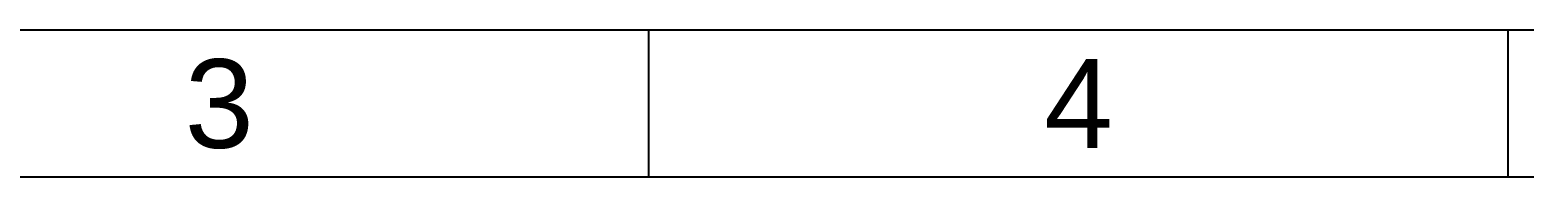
# Model space of a CAD drawing. Header units: millimetres. Extents: x 5415 to 11208, y 1449 to 3485.
# Drawn here: x 9184 to 9774, y 3398 to 3456 of the extents above; entities that cross this region are included whole.
import ezdxf
from ezdxf.enums import TextEntityAlignment as Align

# ---------------------------------------------------------------- set-up
doc = ezdxf.new("R2010")
doc.units = ezdxf.units.MM
doc.styles.get("Standard").update_dxf_attribs({"font": 'arial.ttf'})

# ---------------------------------------------------------------- blocks, each defined once
blk = doc.blocks.new('A$Cb9a4f6fb')
for p, q in [((24.24, 1672.73), (2375.76, 1672.73)), ((917.17, 1624.24), (917.17, 1672.73)), ((1200, 1624.24), (1200, 1672.73)), ((2327.27, 1624.24), (72.73, 1624.24))]:
    blk.add_line(p, q)
for s, p in [('3', (775.76, 1648.48)), ('4', (1058.59, 1648.48))]:
    blk.add_text(s, height=29.21).set_placement(p, align=Align.MIDDLE)
at = {"color": 4, "flags": 1}
for tag, p in [('MATERIAL', (1858.59, 157.58)), ('DESIGNED', (1802.02, 92.93))]:
    blk.add_attdef(tag, text='', height=16.16, dxfattribs=at).set_placement(p, align=Align.MIDDLE)

msp = doc.modelspace()

# ---------------------------------------------------------------- block references
at = {"xscale": 1.2, "yscale": 1.2, "zscale": 1.2}
msp.add_blockref('A$Cb9a4f6fb', (8327.72559, 1448.77028), dxfattribs=at)

doc.saveas('drawing.dxf')
